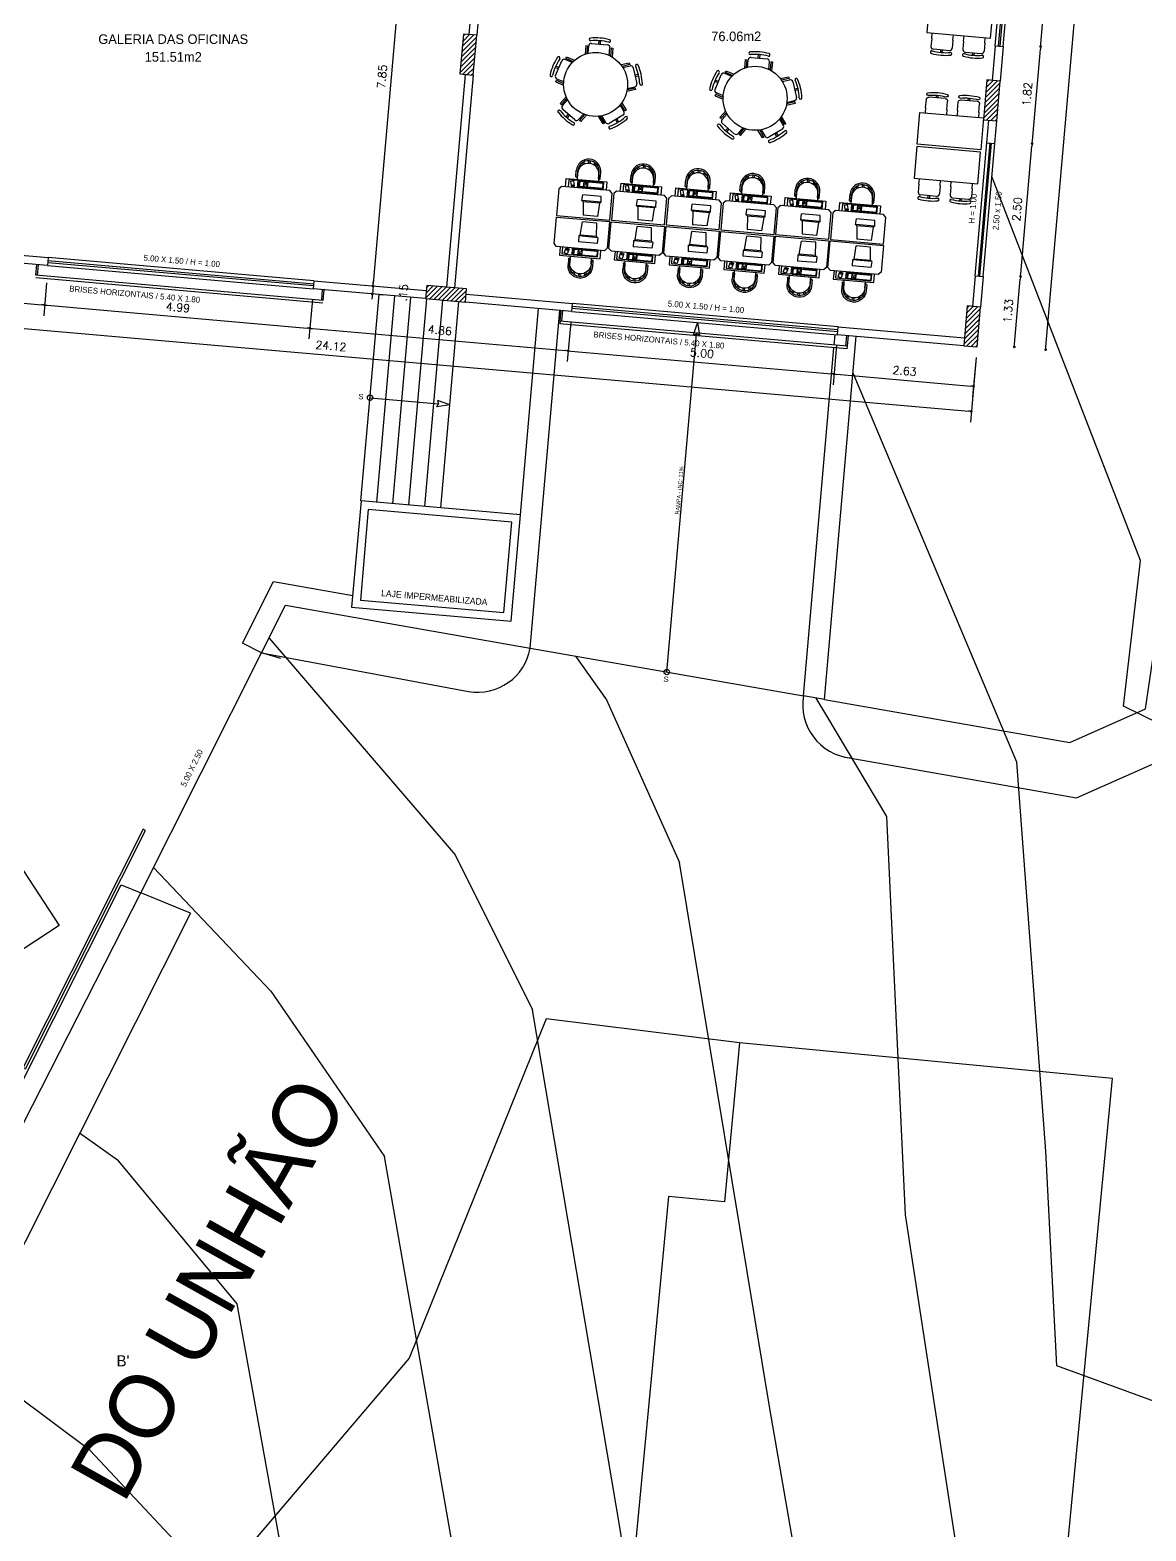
# Model space of a CAD drawing. Header units: millimetres. Extents: x 387 to 811, y 539 to 827.
# Drawn here: x 646.18 to 667.1, y 709.29 to 737.41 of the extents above; entities that cross this region are included whole.
import ezdxf
from ezdxf.enums import TextEntityAlignment as Align

# ---------------------------------------------------------------- set-up
doc = ezdxf.new("R2010")
doc.units = ezdxf.units.MM
doc.linetypes.add('DASHDOT', pattern=[1, 0.5, -0.25, 0, -0.25])
for name, color, linetype in [('12', 115, 'Continuous'), ('7', 8, 'Continuous'), ('cuvas de nível', 51, 'Continuous'), ('ESQUADRIAS', 6, 'Continuous'), ('LINHA DE CORTE', 1, 'DASHDOT'), ('LINHA FINA', 8, 'Continuous'), ('MOBILIARIO', 3, 'Continuous'), ('parede vista', 2, 'Continuous'), ('PAREDES EM CORTE', 5, 'Continuous'), ('pilar', 4, 'Continuous'), ('SIMBOLOS', 4, 'Continuous'), ('TEXTO', 4, 'Continuous'), ('TEXTO 1', 4, 'Continuous')]:
    doc.layers.add(name, color=color, linetype=linetype)
doc.styles.add('ROMANS', font='romans')
doc.dimstyles.new('Cotas_trabalho', dxfattribs={"dimtxt": 0.15, "dimasz": 0.05, "dimexe": 0.2, "dimexo": 0.2, "dimgap": 0.1, "dimtad": 1, "dimzin": 4, "dimdsep": 46, "dimtxsty": 'ROMANS', "dimblk": 'DOT', "dimcen": 0.5, "dimclrd": 256, "dimclre": 256, "dimclrt": 256, "dimadec": 0, "dimazin": 0, "dimtfac": 0.666667, "dimtmove": 2, "dimatfit": 0, "dimldrblk": 'DOT', "dimfxl": 1, "dimtolj": 1, "dimtzin": 4, "dimarcsym": 0})

# ---------------------------------------------------------------- blocks, each defined once
blk = doc.blocks.new('mesa para computador')
at = {"layer": 'MOBILIARIO'}
for p, q in [((678.044, -142.851), (677.929, -142.851)), ((678.116, -142.778), (678.116, -143.233)), ((678.252, -142.778), (678.116, -142.778)), ((678.128, -142.787), (678.128, -143.072)), ((678.223, -142.787), (678.128, -142.787)), ((678.223, -142.787), (678.223, -143.072)), ((678.25, -142.787), (678.231, -142.787)), ((678.231, -142.787), (678.231, -142.806)), ((678.25, -142.806), (678.231, -142.806)), ((678.231, -142.825), (678.231, -142.901)), ((678.25, -142.825), (678.231, -142.825)), ((678.25, -142.787), (678.25, -142.806)), ((678.25, -142.825), (678.25, -142.901)), ((678.484, -142.797), (678.374, -142.802)), ((678.374, -142.802), (678.374, -143.152)), ((678.374, -142.802), (678.374, -142.802)), ((678.484, -142.797), (678.484, -143.157)), ((678.484, -142.797), (678.504, -142.823)), ((678.504, -142.823), (678.504, -143.131)), ((678.504, -142.823), (678.754, -142.842)), ((678.754, -142.842), (678.754, -143.112)), ((677.729, -143.066), (677.778, -143.066)), ((677.729, -143.096), (677.778, -143.096)), ((677.76, -142.973), (677.797, -142.994)), ((677.778, -142.949), (677.812, -142.968)), ((678.044, -142.881), (677.929, -142.881)), ((677.977, -142.881), (678.095, -142.881)), ((678.223, -143.072), (678.128, -143.072)), ((678.128, -143.082), (678.128, -143.139)), ((678.147, -143.082), (678.128, -143.082)), ((678.147, -143.139), (678.128, -143.139)), ((678.128, -143.148), (678.128, -143.223)), ((678.223, -143.148), (678.128, -143.148)), ((678.147, -143.082), (678.147, -143.101)), ((678.166, -143.101), (678.147, -143.101)), ((678.147, -143.12), (678.147, -143.139)), ((678.166, -143.12), (678.147, -143.12)), ((678.166, -143.101), (678.166, -143.12)), ((678.185, -143.082), (678.185, -143.139)), ((678.223, -143.082), (678.185, -143.082)), ((678.223, -143.139), (678.185, -143.139)), ((678.223, -143.082), (678.223, -143.139)), ((678.223, -143.148), (678.223, -143.223)), ((678.25, -142.901), (678.231, -142.901)), ((678.231, -142.911), (678.231, -142.987)), ((678.25, -142.911), (678.231, -142.911)), ((678.25, -142.987), (678.231, -142.987)), ((678.231, -142.996), (678.231, -143.072)), ((678.25, -142.996), (678.231, -142.996)), ((678.25, -143.072), (678.231, -143.072)), ((678.231, -143.082), (678.231, -143.139)), ((678.25, -143.082), (678.231, -143.082)), ((678.25, -143.139), (678.231, -143.139)), ((678.231, -143.148), (678.231, -143.223)), ((678.25, -143.148), (678.231, -143.148)), ((678.25, -142.911), (678.25, -142.987)), ((678.25, -142.996), (678.25, -143.072)), ((678.25, -143.082), (678.25, -143.139)), ((678.25, -143.148), (678.25, -143.223)), ((678.484, -143.157), (678.374, -143.152)), ((678.374, -143.152), (678.374, -143.152)), ((678.484, -143.157), (678.504, -143.131)), ((678.504, -143.131), (678.754, -143.112)), ((677.76, -143.188), (677.797, -143.168)), ((677.778, -143.213), (677.812, -143.194)), ((678.044, -143.281), (677.929, -143.281)), ((678.044, -143.311), (677.929, -143.311)), ((677.977, -143.281), (678.095, -143.281)), ((678.252, -143.233), (678.116, -143.233)), ((678.223, -143.223), (678.128, -143.223)), ((678.226, -143.316), (678.13, -143.342)), ((678.13, -143.342), (678.145, -143.4)), ((678.145, -143.4), (678.242, -143.374)), ((678.213, -143.382), (678.197, -143.324)), ((678.231, -143.335), (678.202, -143.343)), ((678.208, -143.362), (678.237, -143.354)), ((678.242, -143.374), (678.226, -143.316)), ((678.226, -143.316), (678.226, -143.316)), ((678.25, -143.223), (678.231, -143.223))]:
    blk.add_line(p, q, dxfattribs=at)
for points in [[(678.252, -143.485), (678.095, -143.485), (678.095, -142.723), (678.252, -142.723)], [(678.252, -143.258), (678.116, -143.258), (678.116, -143.438), (678.252, -143.438)]]:
    blk.add_lwpolyline(points, dxfattribs=at)
blk.add_lwpolyline([(678.302, -143.604), (678.802, -143.604), (678.802, -142.604), (678.302, -142.604), (678.252, -142.654), (678.252, -143.554)], close=True, dxfattribs=at)
for centre, radius, start, end in [((677.929, -143.081), 0.23, 90, 270), ((678.044, -142.866), 0.015, 270, 90), ((677.929, -143.081), 0.2, 90, 270), ((677.977, -143.081), 0.2, 90, 270), ((678.044, -143.296), 0.015, 270, 90)]:
    blk.add_arc(centre, radius, start, end, dxfattribs=at)
blk = doc.blocks.new('mesa redonda da biblioteca')
at = {"layer": 'MOBILIARIO'}
for p, q in [((1159.3, -112.562), (1159.543, -112.386)), ((1159.409, -112.483), (1159.37, -112.43)), ((1159.433, -112.465), (1159.395, -112.412)), ((1159.697, -112.513), (1159.612, -112.397)), ((1159.633, -112.382), (1159.657, -112.365)), ((1159.695, -112.51), (1159.715, -112.495)), ((1160.038, -112.518), (1160.12, -112.406)), ((1160.075, -112.374), (1160.099, -112.392)), ((1160.19, -112.395), (1160.432, -112.571)), ((1160.299, -112.474), (1160.337, -112.421)), ((1160.323, -112.492), (1160.362, -112.439)), ((1159.244, -112.664), (1159.269, -112.647)), ((1159.37, -112.744), (1159.289, -112.632)), ((1159.367, -112.748), (1159.351, -112.76)), ((1160.034, -112.517), (1160.017, -112.505)), ((1160.359, -112.758), (1160.443, -112.641)), ((1160.361, -112.755), (1160.381, -112.769)), ((1160.464, -112.656), (1160.488, -112.674)), ((1159.115, -113.088), (1159.106, -113.059)), ((1159.256, -113.068), (1159.249, -113.045)), ((1160.46, -113.079), (1160.466, -113.06)), ((1159.133, -113.303), (1159.07, -113.323)), ((1159.142, -113.332), (1159.08, -113.352)), ((1159.184, -113.46), (1159.091, -113.175)), ((1159.26, -113.067), (1159.123, -113.112)), ((1160.46, -113.084), (1160.591, -113.127)), ((1160.623, -113.19), (1160.531, -113.475)), ((1160.582, -113.318), (1160.644, -113.338)), ((1160.608, -113.074), (1160.599, -113.103)), ((1159.378, -113.449), (1159.247, -113.492)), ((1159.264, -113.544), (1159.255, -113.516)), ((1159.381, -113.453), (1159.388, -113.473)), ((1160.334, -113.464), (1160.327, -113.488)), ((1160.331, -113.463), (1160.468, -113.507)), ((1160.46, -113.531), (1160.451, -113.559)), ((1160.572, -113.347), (1160.635, -113.367)), ((1159.627, -113.798), (1159.597, -113.798)), ((1159.652, -113.658), (1159.627, -113.658)), ((1159.652, -113.654), (1159.652, -113.798)), ((1160.002, -113.848), (1159.702, -113.848)), ((1159.837, -113.848), (1159.837, -113.913)), ((1159.867, -113.848), (1159.867, -113.913)), ((1160.052, -113.659), (1160.052, -113.798)), ((1160.056, -113.658), (1160.077, -113.658)), ((1160.107, -113.798), (1160.077, -113.798))]:
    blk.add_line(p, q, dxfattribs=at)
for points in [[(1159.633, -112.382), (1159.723, -112.507)], [(1159.657, -112.365), (1159.755, -112.5)], [(1160.075, -112.374), (1159.981, -112.503)], [(1160.099, -112.392), (1160.013, -112.511)], [(1159.244, -112.664), (1159.338, -112.794)], [(1159.269, -112.647), (1159.355, -112.766)], [(1160.464, -112.656), (1160.373, -112.78)], [(1160.488, -112.674), (1160.389, -112.809)], [(1159.106, -113.059), (1159.265, -113.008)], [(1159.115, -113.088), (1159.262, -113.04)], [(1160.608, -113.074), (1160.456, -113.025)], [(1160.599, -113.103), (1160.459, -113.057)], [(1159.255, -113.516), (1159.395, -113.47)], [(1159.264, -113.544), (1159.416, -113.495)], [(1160.451, -113.559), (1160.291, -113.508)], [(1160.46, -113.531), (1160.314, -113.483)], [(1159.597, -113.798), (1159.597, -113.63)], [(1159.627, -113.798), (1159.627, -113.644)], [(1160.077, -113.798), (1160.077, -113.65)], [(1160.107, -113.798), (1160.107, -113.638)]]:
    blk.add_lwpolyline(points, dxfattribs=at)
blk.add_circle((1159.86, -113.091), 0.6, dxfattribs=at)
for centre, radius, start, end in [((1159.236, -112.516), 0.025, 136.3399, 316.3399), ((1159.941, -113.189), 1, 115.6601, 136.3399), ((1159.941, -113.189), 0.95, 115.6601, 136.3399), ((1159.519, -112.31), 0.025, 295.6601, 115.6601), ((1159.572, -112.426), 0.05, 36, 126), ((1160.16, -112.436), 0.05, 54, 144), ((1160.213, -112.32), 0.025, 64.3399, 244.3399), ((1159.791, -113.199), 0.95, 43.6601, 64.3399), ((1159.791, -113.199), 1, 43.6601, 64.3399), ((1159.329, -112.603), 0.05, 126, 216), ((1160.403, -112.612), 0.05, 324, 54), ((1160.497, -112.525), 0.025, 223.6601, 43.6601), ((1159.012, -113.174), 0.025, 7.6601, 187.6601), ((1159.978, -113.044), 1, 187.6601, 208.3399), ((1159.978, -113.044), 0.95, 187.6601, 208.3399), ((1159.139, -113.159), 0.05, 108, 198), ((1159.736, -113.059), 0.95, 331.6601, 352.3399), ((1160.576, -113.174), 0.05, 342, 72), ((1159.736, -113.059), 1, 331.6601, 352.3399), ((1160.702, -113.189), 0.025, 352.3399, 172.3399), ((1159.12, -113.507), 0.025, 208.3399, 28.3399), ((1159.231, -113.444), 0.05, 198, 288), ((1160.483, -113.46), 0.05, 252, 342), ((1160.594, -113.522), 0.025, 151.6601, 331.6601), ((1159.702, -113.798), 0.05, 180, 270), ((1159.677, -113.923), 0.025, 79.6601, 259.6601), ((1159.852, -112.964), 0.95, 259.6601, 280.3399), ((1160.002, -113.798), 0.05, 270, 0), ((1160.027, -113.923), 0.025, 280.3399, 100.3399), ((1159.852, -112.964), 1, 259.6601, 280.3399)]:
    blk.add_arc(centre, radius, start, end, dxfattribs=at)
blk = doc.blocks.new('mesa da biblioteca')
at = {"layer": 'MOBILIARIO'}
for p, q in [((1161.278, -103.16), (1161.232, -103.16)), ((1161.278, -103.19), (1161.232, -103.19)), ((1161.278, -103.325), (1161.278, -103.025)), ((1161.478, -102.975), (1161.328, -102.975)), ((1161.478, -103.375), (1161.328, -103.375)), ((1161.278, -103.76), (1161.232, -103.76)), ((1161.278, -103.625), (1161.278, -103.925)), ((1161.478, -103.575), (1161.328, -103.575)), ((1161.278, -103.79), (1161.232, -103.79)), ((1161.478, -103.975), (1161.328, -103.975))]:
    blk.add_line(p, q, dxfattribs=at)
blk.add_lwpolyline([(1161.578, -104.075), (1162.178, -104.075), (1162.178, -102.875), (1161.578, -102.875)], close=True, dxfattribs=at)
for points in [[(1161.478, -102.975), (1161.578, -102.975)], [(1161.478, -103.375), (1161.578, -103.375)], [(1161.478, -103.575), (1161.578, -103.575)], [(1161.478, -103.975), (1161.578, -103.975)]]:
    blk.add_lwpolyline(points, dxfattribs=at)
for centre, radius, start, end in [((1162.181, -103.175), 1, 169.6601, 190.3399), ((1161.222, -103), 0.025, 349.6601, 169.6601), ((1162.181, -103.175), 0.95, 169.6601, 190.3399), ((1161.328, -103.025), 0.05, 90, 180), ((1161.222, -103.35), 0.025, 190.3399, 10.3399), ((1161.328, -103.325), 0.05, 180, 270), ((1162.181, -103.775), 1, 169.6601, 190.3399), ((1161.222, -103.6), 0.025, 349.6601, 169.6601), ((1162.181, -103.775), 0.95, 169.6601, 190.3399), ((1161.328, -103.625), 0.05, 90, 180), ((1161.222, -103.95), 0.025, 190.3399, 10.3399), ((1161.328, -103.925), 0.05, 180, 270)]:
    blk.add_arc(centre, radius, start, end, dxfattribs=at)
blk = doc.blocks.new('_DOT')
at = {"color": 0, "linetype": 'ByBlock'}
blk.add_line((-0.5, 0), (-1, 0), dxfattribs=at)
at = {"color": 0, "linetype": 'ByBlock', "const_width": 0.5}
blk.add_lwpolyline([(-0.25, 0, 1), (0.25, 0, 1)], format="xyb", close=True, dxfattribs=at)
blk = doc.blocks.new('*D230')
at = {"lineweight": -2}
blk.add_line((664.635, 731.524), (664.742, 732.744), dxfattribs=at)
at = {"layer": 'Defpoints', "color": 0}
for p in [(664.747, 732.794, 54), (664.747, 732.794), (664.631, 731.474, 54)]:
    blk.add_point(p, dxfattribs=at)
at = {"lineweight": -2, "xscale": 0.05, "yscale": 0.05, "zscale": 0.05}
for p, rotation in [((664.747, 732.794), 85.00000000010586), ((664.631, 731.474), 265.0000000001058)]:
    blk.add_blockref('_DOT', p, dxfattribs=dict(at, rotation=rotation))
at = {"insert": (664.514, 732.149), "char_height": 0.15, "attachment_point": 5, "rotation": 85, "style": 'ROMANS'}
blk.add_mtext('\\A1;1.33', dxfattribs=at)
blk = doc.blocks.new('*D231')
at = {"lineweight": -2}
blk.add_line((664.751, 732.844), (664.96, 735.235), dxfattribs=at)
at = {"layer": 'Defpoints', "color": 0}
for p in [(664.964, 735.284, 54), (664.964, 735.284), (664.747, 732.794, 54)]:
    blk.add_point(p, dxfattribs=at)
at = {"lineweight": -2, "xscale": 0.05, "yscale": 0.05, "zscale": 0.05}
for p, rotation in [((664.964, 735.284), 85.00000000010483), ((664.747, 732.794), 265.0000000001048)]:
    blk.add_blockref('_DOT', p, dxfattribs=dict(at, rotation=rotation))
at = {"insert": (664.681, 734.054), "char_height": 0.15, "attachment_point": 5, "rotation": 85, "style": 'ROMANS'}
blk.add_mtext('\\A1;2.50', dxfattribs=at)
blk = doc.blocks.new('*D232')
at = {"lineweight": -2}
blk.add_line((664.969, 735.334), (665.119, 737.053), dxfattribs=at)
at = {"layer": 'Defpoints', "color": 0}
for p in [(665.123, 737.103, 54), (665.123, 737.103), (664.964, 735.284, 54)]:
    blk.add_point(p, dxfattribs=at)
at = {"lineweight": -2, "xscale": 0.05, "yscale": 0.05, "zscale": 0.05}
for p, rotation in [((665.123, 737.103), 85.00000000010483), ((664.964, 735.284), 265.0000000001048)]:
    blk.add_blockref('_DOT', p, dxfattribs=dict(at, rotation=rotation))
at = {"insert": (664.87, 736.209), "char_height": 0.15, "attachment_point": 5, "rotation": 85, "style": 'ROMANS'}
blk.add_mtext('\\A1;1.82', dxfattribs=at)
blk = doc.blocks.new('*D233')
at = {"lineweight": -2}
blk.add_line((665.128, 737.152), (665.468, 741.038), dxfattribs=at)
at = {"layer": 'Defpoints', "color": 0}
for p in [(665.472, 741.087, 54), (665.472, 741.087), (665.123, 737.103, 54)]:
    blk.add_point(p, dxfattribs=at)
at = {"lineweight": -2, "xscale": 0.05, "yscale": 0.05, "zscale": 0.05}
for p, rotation in [((665.472, 741.087), 85.00000000010483), ((665.123, 737.103), 265.0000000001048)]:
    blk.add_blockref('_DOT', p, dxfattribs=dict(at, rotation=rotation))
at = {"insert": (665.123, 739.11), "char_height": 0.15, "attachment_point": 5, "rotation": 85, "style": 'ROMANS'}
blk.add_mtext('\\A1;4.00', dxfattribs=at)
blk = doc.blocks.new('*D237')
at = {"lineweight": -2}
blk.add_line((665.223, 731.474), (666.521, 746.317), dxfattribs=at)
at = {"layer": 'Defpoints', "color": 0}
for p in [(666.525, 746.367, 54), (666.525, 746.367), (665.218, 731.424, 54)]:
    blk.add_point(p, dxfattribs=at)
at = {"lineweight": -2, "xscale": 0.05, "yscale": 0.05, "zscale": 0.05000000000001137}
for p, rotation in [((666.525, 746.367), 84.99999999999663), ((665.218, 731.424), 264.9999999999966)]:
    blk.add_blockref('_DOT', p, dxfattribs=dict(at, rotation=rotation))
at = {"insert": (665.697, 738.91), "char_height": 0.15, "attachment_point": 5, "rotation": 85, "style": 'ROMANS'}
blk.add_mtext('\\A1;15.00', dxfattribs=at)
blk = doc.blocks.new('*D249')
at = {"lineweight": -2}
for p, q in [((653.292, 740.385), (652.617, 732.665)), ((652.812, 732.597), (652.812, 732.597))]:
    blk.add_line(p, q, dxfattribs=at)
at = {"layer": 'Defpoints', "color": 0}
for p in [(653.297, 740.435, 54), (652.612, 732.615, 54.001), (652.612, 732.615)]:
    blk.add_point(p, dxfattribs=at)
at = {"lineweight": -2, "xscale": 0.05, "yscale": 0.05, "zscale": 0.05}
for p, rotation in [((653.297, 740.435), 85.00000000000018), ((652.612, 732.615), 265.0000000000002)]:
    blk.add_blockref('_DOT', p, dxfattribs=dict(at, rotation=rotation))
at = {"insert": (652.78, 736.54), "char_height": 0.15, "attachment_point": 5, "rotation": 85, "style": 'ROMANS'}
blk.add_mtext('\\A1;7.85', dxfattribs=at)
blk = doc.blocks.new('*D250')
at = {"lineweight": -2}
for p, q in [((652.617, 732.665), (652.621, 732.714)), ((652.595, 732.416), (652.591, 732.366)), ((652.612, 732.615), (652.599, 732.465)), ((652.743, 732.453), (652.799, 732.448)), ((652.812, 732.597), (652.812, 732.597))]:
    blk.add_line(p, q, dxfattribs=at)
at = {"layer": 'Defpoints', "color": 0}
for p in [(652.543, 732.47, 54), (652.599, 732.465), (652.612, 732.615, 54.001)]:
    blk.add_point(p, dxfattribs=at)
at = {"lineweight": -2, "xscale": 0.05, "yscale": 0.05, "zscale": 0.05}
for p, rotation in [((652.599, 732.465), 85.00000000000021), ((652.612, 732.615), 265.0000000000002)]:
    blk.add_blockref('_DOT', p, dxfattribs=dict(at, rotation=rotation))
at = {"insert": (653.179, 732.49), "char_height": 0.15, "attachment_point": 5, "rotation": 85, "style": 'ROMANS'}
blk.add_mtext('\\A1;.15', dxfattribs=at)
blk = doc.blocks.new('*D263')
at = {"lineweight": -2}
for p, q in [((639.876, 733.253), (639.822, 732.638)), ((639.889, 732.833), (646.407, 732.263)), ((646.493, 732.674), (646.439, 732.059))]:
    blk.add_line(p, q, dxfattribs=at)
at = {"layer": 'Defpoints', "color": 0}
for p in [(639.893, 733.452, 54), (646.51, 732.873, 54.001), (646.456, 732.258)]:
    blk.add_point(p, dxfattribs=at)
at = {"lineweight": -2, "xscale": 0.05, "yscale": 0.05, "zscale": 0.05}
for p, rotation in [((639.839, 732.837), 174.9999808156797), ((646.456, 732.258), 354.9999808156797)]:
    blk.add_blockref('_DOT', p, dxfattribs=dict(at, rotation=rotation))
at = {"insert": (643.163, 732.722), "char_height": 0.15, "attachment_point": 5, "rotation": 355, "style": 'ROMANS'}
blk.add_mtext('\\A1;6.64', dxfattribs=at)
blk = doc.blocks.new('*D264')
at = {"lineweight": -2}
for p, q in [((646.493, 732.674), (646.439, 732.059)), ((646.506, 732.254), (651.377, 731.828)), ((651.474, 732.363), (651.409, 731.624))]:
    blk.add_line(p, q, dxfattribs=at)
at = {"layer": 'Defpoints', "color": 0}
for p in [(646.51, 732.873, 54.001), (651.491, 732.562, 54.001), (651.426, 731.823)]:
    blk.add_point(p, dxfattribs=at)
at = {"lineweight": -2, "xscale": 0.05, "yscale": 0.05, "zscale": 0.05}
for p, rotation in [((646.456, 732.258), 174.9999808156767), ((651.426, 731.823), 354.9999808156767)]:
    blk.add_blockref('_DOT', p, dxfattribs=dict(at, rotation=rotation))
at = {"insert": (648.957, 732.215), "char_height": 0.15, "attachment_point": 5, "rotation": 355, "style": 'ROMANS'}
blk.add_mtext('\\A1;4.99', dxfattribs=at)
blk = doc.blocks.new('*D265')
at = {"lineweight": -2}
for p, q in [((651.474, 732.363), (651.409, 731.624)), ((656.318, 731.939), (656.253, 731.2)), ((651.476, 731.819), (656.221, 731.404))]:
    blk.add_line(p, q, dxfattribs=at)
at = {"layer": 'Defpoints', "color": 0}
for p in [(651.491, 732.562, 54.001), (656.335, 732.139, 54), (656.27, 731.4)]:
    blk.add_point(p, dxfattribs=at)
at = {"lineweight": -2, "xscale": 0.05, "yscale": 0.05, "zscale": 0.05}
for p, rotation in [((651.426, 731.823), 174.9999808156767), ((656.27, 731.4), 354.9999808156767)]:
    blk.add_blockref('_DOT', p, dxfattribs=dict(at, rotation=rotation))
at = {"insert": (653.864, 731.786), "char_height": 0.15, "attachment_point": 5, "rotation": 355, "style": 'ROMANS'}
blk.add_mtext('\\A1;4.86', dxfattribs=at)
blk = doc.blocks.new('*D266')
at = {"lineweight": -2}
for p, q in [((656.318, 731.939), (656.253, 731.2)), ((656.32, 731.395), (661.202, 730.968)), ((661.299, 731.504), (661.234, 730.765))]:
    blk.add_line(p, q, dxfattribs=at)
at = {"layer": 'Defpoints', "color": 0}
for p in [(656.335, 732.139, 54), (661.316, 731.703, 54), (661.251, 730.964)]:
    blk.add_point(p, dxfattribs=at)
at = {"lineweight": -2, "xscale": 0.05, "yscale": 0.05, "zscale": 0.05}
for p, rotation in [((656.27, 731.4), 174.9999808156767), ((661.251, 730.964), 354.9999808156767)]:
    blk.add_blockref('_DOT', p, dxfattribs=dict(at, rotation=rotation))
at = {"insert": (658.776, 731.356), "char_height": 0.15, "attachment_point": 5, "rotation": 355, "style": 'ROMANS'}
blk.add_mtext('\\A1;5.00', dxfattribs=at)
blk = doc.blocks.new('*D267')
at = {"lineweight": -2}
for p, q in [((661.299, 731.504), (661.234, 730.765)), ((663.914, 731.275), (663.849, 730.536)), ((661.301, 730.96), (663.817, 730.739))]:
    blk.add_line(p, q, dxfattribs=at)
at = {"layer": 'Defpoints', "color": 0}
for p in [(661.316, 731.703, 54), (663.931, 731.474, 54), (663.866, 730.735)]:
    blk.add_point(p, dxfattribs=at)
at = {"lineweight": -2, "xscale": 0.05, "yscale": 0.05, "zscale": 0.05}
for p, rotation in [((661.251, 730.964), 174.9999808156767), ((663.866, 730.735), 354.9999808156767)]:
    blk.add_blockref('_DOT', p, dxfattribs=dict(at, rotation=rotation))
at = {"insert": (662.574, 731.024), "char_height": 0.15, "attachment_point": 5, "rotation": 355, "style": 'ROMANS'}
blk.add_mtext('\\A1;2.63', dxfattribs=at)
blk = doc.blocks.new('*D268')
at = {"lineweight": -2}
for p, q in [((639.88, 733.377), (639.775, 732.169)), ((639.842, 732.363), (663.775, 730.27)), ((663.914, 731.275), (663.808, 730.066))]:
    blk.add_line(p, q, dxfattribs=at)
at = {"layer": 'Defpoints', "color": 0}
for p in [(639.898, 733.577, 54), (663.931, 731.474, 54), (663.825, 730.265)]:
    blk.add_point(p, dxfattribs=at)
at = {"lineweight": -2, "xscale": 0.05, "yscale": 0.05, "zscale": 0.05}
for p, rotation in [((639.792, 732.368), 175.0000000000004), ((663.825, 730.265), 355.0000000000004)]:
    blk.add_blockref('_DOT', p, dxfattribs=dict(at, rotation=rotation))
at = {"insert": (651.824, 731.491), "char_height": 0.15, "attachment_point": 5, "rotation": 355, "style": 'ROMANS'}
blk.add_mtext('\\A1;24.12', dxfattribs=at)

msp = doc.modelspace()

# ---------------------------------------------------------------- hatches: boundary and pattern name
at = {"layer": 'pilar'}
h = msp.add_hatch(dxfattribs=at)
h.set_pattern_fill('ANSI31', color=8, scale=0.5, style=0)
h.set_pattern_definition([(45, (-462.89286, 843.48427), (-0.0441941738, 0.0441941738), [])])
h.paths.add_polyline_path([(654.554, 737.314), (654.305, 737.336), (654.24, 736.588), (654.489, 736.567)])
h = msp.add_hatch(dxfattribs=at)
h.set_pattern_fill('ANSI31', color=8, scale=0.5, style=0)
h.set_pattern_definition([(45, (-453.08034, 842.62579), (-0.0441941738, 0.0441941738), [])])
h.paths.add_polyline_path([(664.367, 736.455), (664.118, 736.477), (664.052, 735.73), (664.301, 735.708)])
h = msp.add_hatch(dxfattribs=at)
h.set_pattern_fill('ANSI31', color=8, scale=0.5, style=0)
h.set_pattern_definition([(45, (-453.49436, 837.89356), (-0.0441941738, 0.0441941738), [])])
h.paths.add_polyline_path([(653.617, 732.627), (653.596, 732.378), (654.343, 732.313), (654.364, 732.562)])
h = msp.add_hatch(dxfattribs=at)
h.set_pattern_fill('ANSI31', color=8, scale=0.5, style=0)
h.set_pattern_definition([(45, (-453.45078, 838.391656), (-0.0441941738, 0.0441941738), [])])
h.paths.add_polyline_path([(663.996, 732.221), (663.747, 732.243), (663.682, 731.496), (663.931, 731.474)])

# ---------------------------------------------------------------- linework, layer by layer
at = {"color": 2}
msp.add_line((664.006, 734.052, 54), (664.006, 734.052, 54), dxfattribs=at)
at = {"layer": '12'}
for p, q in [((650.882, 725.632, 54), (650.524, 725.74, 70.832)), ((650.524, 725.74, 98.996), (654.4, 725.017, 137.341)), ((665.798, 723.023, 54), (667.998, 724.003, 54)), ((661.427, 723.795, 54.33), (665.798, 723.023, 54)), ((649.189, 720.864, 102.307), (648.261, 721.244, 98.996)), ((649.189, 720.864, 102.307), (645.188, 712.913, 102.14))]:
    msp.add_line(p, q, dxfattribs=at)
at = {"layer": '12', "elevation": 54}
msp.add_lwpolyline([(661.073, 724.865), (665.67, 724.061), (667.089, 724.693), (670.177, 745.583)], dxfattribs=at)
at = {"layer": '12'}
msp.add_polyline3d([(659.478, 718.433, 118.9), (655.858, 718.883, 105.3), (653.288, 712.523, 105.24), (646.878, 704.993, 104.69), (651.598, 698.393, 104.85)], dxfattribs=at)
for centre, start, end in [((654.572, 726.002, 185.013), 260.079, 350.079), ((661.664, 724.766, 102.761), 170.3441, 263.6606)]:
    msp.add_arc(centre, 1, start, end, dxfattribs=at)
at = {"layer": '7'}
msp.add_polyline3d([(666.468, 717.763, 118.84), (659.478, 718.433, 118.9), (659.198, 715.453, 118.35), (658.148, 715.553, 117.96), (656.558, 698.793, 117.8), (655.258, 698.913, 117.81), (654.908, 695.143, 118.6), (664.268, 694.783, 118.7)], close=True, dxfattribs=at)
at = {"layer": 'cuvas de nível'}
for points in [[(677.714, 693.215, 108), (675.308, 699.433, 108), (673.118, 709.233, 108), (671.868, 716.263, 108), (671.508, 719.623, 108), (671.728, 722.263, 108), (666.678, 724.743, 108), (666.998, 727.473, 108), (664.21, 734.666, 108)], [(673.642, 693.215, 107), (673.258, 694.673, 107), (671.288, 705.283, 107), (670.408, 707.703, 107), (670.628, 710.483, 107), (665.428, 712.383, 107), (665.218, 716.403, 107), (664.678, 723.693, 107), (661.608, 730.979, 107)], [(650.662, 726.015, 104), (654.148, 721.953, 104), (655.598, 719.053, 104)], [(656.405, 725.681, 105), (656.988, 724.863, 105), (658.358, 721.813, 105)], [(669.901, 693.215, 106), (669.528, 694.823, 106), (669.238, 698.483, 106), (669.678, 702.873, 106), (664.778, 703.893, 106), (663.608, 708.573, 106), (662.588, 715.213, 106), (662.238, 722.673, 106), (661.118, 724.563, 106), (660.917, 724.892, 106)], [(649.607, 693.215, 101), (649.538, 693.603, 101), (648.818, 702.953, 101), (649.588, 707.463, 101), (648.978, 709.013, 101), (647.308, 710.793, 101), (643.788, 713.423, 101), (640.568, 714.803, 101), (630.378, 719.933, 101), (628.458, 721.563, 101), (627.316, 723.296, 101)], [(648.498, 721.716, 103), (650.698, 719.403, 103), (652.828, 716.303, 103)], [(664.22, 693.215, 105), (661.868, 701.093, 105), (660.048, 711.583, 105), (658.358, 721.813, 105)], [(660.773, 693.215, 104), (658.808, 699.103, 104), (657.248, 709.283, 104), (655.598, 719.053, 104)], [(650.068, 713.543, 102), (647.838, 716.223, 102), (647.113, 716.739, 102)], [(657.205, 693.215, 103), (655.748, 697.123, 103), (654.458, 706.983, 103), (652.828, 716.303, 103)], [(653.477, 693.215, 102), (652.678, 695.133, 102), (651.658, 704.683, 102), (650.068, 713.543, 102)]]:
    msp.add_polyline3d(points, dxfattribs=at)
at = {"layer": 'ESQUADRIAS'}
for p, q in [((664.334, 737.11, 54), (664.682, 741.095, 54)), ((664.364, 737.108, 54), (664.712, 741.093, 54)), ((663.957, 732.802, 54), (664.175, 735.292, 54)), ((663.987, 732.799, 54), (664.205, 735.29, 54)), ((646.515, 733.058, 54.001), (651.496, 732.622, 54.001)), ((651.499, 732.652, 54.001), (646.518, 733.088, 54.001)), ((651.669, 732.296, 54.001), (646.289, 732.767, 54.001)), ((651.673, 732.346, 54.001), (646.293, 732.816, 54.001)), ((656.34, 732.198, 54), (661.321, 731.763, 54)), ((661.324, 731.792, 54), (656.343, 732.228, 54)), ((656.118, 731.957, 54), (656.114, 731.907, 54)), ((661.493, 731.436, 54), (656.114, 731.907, 54)), ((661.498, 731.486, 54), (656.118, 731.957, 54)), ((661.498, 731.486, 54), (661.493, 731.436, 54))]:
    msp.add_line(p, q, dxfattribs=at)
at = {"layer": 'ESQUADRIAS', "elevation": 96.112}
msp.add_lwpolyline([(646.055, 717.968), (646.098, 717.946), (648.345, 722.413), (648.301, 722.435)], close=True, dxfattribs=at)
at = {"layer": 'LINHA FINA'}
for p, q in [((659.298, 733.654, 54), (659.298, 733.654, 54)), ((652.385, 728.587, 99.97), (652.724, 732.455, 20.588)), ((652.684, 728.561, 99.97), (653.023, 732.428, 20.588)), ((652.983, 728.535, 99.97), (653.321, 732.402, 20.588)), ((653.282, 728.509, 99.97), (653.62, 732.376, 20.588)), ((653.581, 728.483, 99.97), (653.919, 732.35, 20.588)), ((653.88, 728.456, 99.97), (654.218, 732.324, 20.588)), ((648.261, 721.244, 100.556), (650.524, 725.74, 100.556)), ((648.261, 721.244, 98.996), (650.524, 725.74, 98.996)), ((655.557, 725.83, 100.556), (660.678, 724.934, 54))]:
    msp.add_line(p, q, dxfattribs=at)
at = {"layer": 'LINHA FINA', "elevation": 76.961}
msp.add_lwpolyline([(640.178, 719.085), (645.468, 722.558), (646.73, 720.635), (642.551, 717.891), (641.288, 719.814)], dxfattribs=at)
at = {"layer": 'MOBILIARIO'}
for p, q in [((655.374, 728.326, 99.97), (655.712, 732.193, 74.179)), ((655.557, 725.83, 183.897), (656.111, 732.158, 54)), ((661.073, 724.865, 103.108), (661.669, 731.672, 34.773)), ((661.253, 731.508, 36.773), (661.27, 731.707, 34.773)), ((660.678, 724.934, 102.761), (661.249, 731.458, 37.273)), ((650.524, 725.74, 122.59), (650.166, 725.92, 122.59)), ((661.073, 724.865, 54), (660.678, 724.934, 102.761)), ((647.89, 721.396, 98.996), (648.261, 721.244, 98.996))]:
    msp.add_line(p, q, dxfattribs=at)
at = {"layer": 'MOBILIARIO', "elevation": 99.97}
for points in [[(655.2, 726.333), (655.374, 728.326), (652.386, 728.587), (652.211, 726.595)], [(655.063, 726.496), (655.212, 728.189), (652.522, 728.425), (652.374, 726.731)]]:
    msp.add_lwpolyline(points, close=True, dxfattribs=at)
at = {"layer": 'MOBILIARIO'}
for points, elevation in [([(650.166, 725.92), (650.749, 727.077)], 122.59), ([(650.749, 727.077), (652.231, 726.818)], 100.556), ([(650.524, 725.74), (650.972, 726.632)], 122.59), ([(650.972, 726.632), (655.557, 725.83)], 100.556), ([(644.729, 715.115), (647.89, 721.396)], 98.996), ([(644.868, 714.598), (648.261, 721.244)], 98.996)]:
    msp.add_lwpolyline(points, dxfattribs=dict(at, elevation=elevation))
at = {"layer": 'parede vista'}
for p, q in [((664.274, 737.116, 54), (664.623, 741.1, 54)), ((664.423, 737.103, 54), (664.772, 741.087, 54)), ((663.897, 732.807, 54), (664.115, 735.298, 54)), ((664.047, 732.794, 54), (664.264, 735.284, 54)), ((646.51, 732.998, 54.001), (651.491, 732.562, 54.001)), ((651.504, 732.712, 54.001), (646.523, 733.148, 54.001)), ((656.335, 732.139, 54), (661.316, 731.703, 54)), ((661.329, 731.852, 54), (656.348, 732.288, 54))]:
    msp.add_line(p, q, dxfattribs=at)
for points, elevation in [([(646.293, 732.816), (646.311, 733.016)], 54.001), ([(646.323, 732.814), (646.341, 733.013)], 54.001), ([(651.66, 732.548), (651.643, 732.348)], 54.001), ([(651.69, 732.545), (651.673, 732.346)], 54.001), ([(656.118, 731.957), (656.136, 732.156)], 54), ([(656.148, 731.954), (656.166, 732.153)], 54), ([(661.485, 731.688), (661.468, 731.489)], 54), ([(661.515, 731.685), (661.498, 731.486)], 54)]:
    msp.add_lwpolyline(points, dxfattribs=dict(at, elevation=elevation))
at = {"layer": 'PAREDES EM CORTE'}
for p, q in [((654.448, 737.825, 54), (654.405, 737.327, 54)), ((654.598, 737.812, 54), (654.554, 737.313, 54)), ((664.274, 737.116, 54), (664.217, 736.468, 54)), ((664.274, 737.116, 54), (664.423, 737.103, 54)), ((664.423, 737.103, 54), (664.367, 736.455, 54)), ((654.34, 736.58, 54), (653.991, 732.595, 54)), ((654.489, 736.567, 54), (654.14, 732.582, 54)), ((644.419, 733.332, 54), (646.523, 733.148, 54)), ((646.51, 732.998, 54), (644.406, 733.182, 54)), ((646.523, 733.148, 54.001), (646.51, 732.998, 54)), ((651.504, 732.712, 54.001), (651.491, 732.562, 54)), ((651.504, 732.712, 54.001), (653.609, 732.528, 54.001)), ((653.596, 732.378, 54), (651.491, 732.562, 54)), ((654.356, 732.462, 54), (656.348, 732.288, 54)), ((656.335, 732.139, 54), (654.343, 732.313, 54)), ((661.329, 731.852, 54), (663.695, 731.645, 54)), ((663.682, 731.496, 54), (661.316, 731.703, 54))]:
    msp.add_line(p, q, dxfattribs=at)
at = {"layer": 'PAREDES EM CORTE', "elevation": 54}
for points in [[(656.335, 732.139), (656.348, 732.288)], [(661.316, 731.703), (661.329, 731.852)]]:
    msp.add_lwpolyline(points, dxfattribs=at)
at = {"layer": 'pilar'}
for p, q in [((664.115, 735.298, 54), (664.152, 735.721, 54)), ((664.264, 735.284, 54), (664.301, 735.708, 54)), ((664.115, 735.298, 54), (664.264, 735.284, 54)), ((663.897, 732.807, 54), (663.847, 732.234, 54)), ((663.897, 732.807, 54), (664.047, 732.794, 54)), ((664.047, 732.794, 54), (663.996, 732.221, 54))]:
    msp.add_line(p, q, dxfattribs=at)
at = {"layer": 'pilar', "elevation": 54}
for points in [[(654.554, 737.314), (654.305, 737.336), (654.24, 736.588), (654.489, 736.567)], [(664.367, 736.455), (664.118, 736.477), (664.052, 735.73), (664.301, 735.708)], [(654.343, 732.313), (654.364, 732.562), (653.617, 732.627), (653.596, 732.378)], [(663.996, 732.221), (663.747, 732.243), (663.682, 731.496), (663.931, 731.474)]]:
    msp.add_lwpolyline(points, close=True, dxfattribs=at)
at = {"layer": 'SIMBOLOS'}
msp.add_line((658.117, 725.382, 77.278), (658.672, 731.721, 10.566), dxfattribs=at)
for points, elevation in [([(658.691, 731.933), (658.611, 731.701), (658.672, 731.721)], 54), ([(658.691, 731.933), (658.729, 731.691), (658.672, 731.721)], 54), ([(654.049, 730.39), (653.817, 730.47), (653.837, 730.409)], 60.279), ([(654.049, 730.39), (653.807, 730.352), (653.837, 730.409)], 60.279)]:
    msp.add_lwpolyline(points, dxfattribs=dict(at, elevation=elevation))
for centre in [(652.555, 730.521, 60.279), (658.117, 725.382, 77.278)]:
    msp.add_circle(centre, 0.05, dxfattribs=at)
at = {"layer": 'TEXTO'}
msp.add_line((652.555, 730.521, 60.279), (653.837, 730.409, 60.279), dxfattribs=at)

# ---------------------------------------------------------------- block references
at = {"layer": 'MOBILIARIO'}
for name, p, rotation in [('mesa da biblioteca', (459.269, -410.829, 54), 84.99999999999999), ('mesa redonda da biblioteca', (1802.373, 522.644), 174.9999999999937), ('mesa redonda da biblioteca', (1805.362, 522.383), 174.9999999999937), ('mesa da biblioteca', (459.03, -413.559, 54), 84.99999999999999), ('mesa para computador', (858.272, 1397.641, 54), 265), ('mesa para computador', (859.298, 1397.551, 54), 265), ('mesa para computador', (860.324, 1397.462, 54), 265), ('mesa para computador', (861.35, 1397.372, 54), 265), ('mesa para computador', (862.376, 1397.282, 54), 265), ('mesa para computador', (863.402, 1397.192, 54), 265)]:
    msp.add_blockref(name, p, dxfattribs=dict(at, rotation=rotation))
at = {"layer": 'MOBILIARIO', "xscale": -1}
for name, p, rotation in [('mesa da biblioteca', (661.615, 1901.993, 54), 85.00000000000001), ('mesa para computador', (739.946, 45.173, 54), 265), ('mesa para computador', (740.973, 45.083, 54), 265), ('mesa para computador', (741.999, 44.993, 54), 265), ('mesa para computador', (743.025, 44.904, 54), 265), ('mesa para computador', (744.051, 44.814, 54), 265), ('mesa para computador', (745.077, 44.724, 54), 265)]:
    msp.add_blockref(name, p, dxfattribs=dict(at, rotation=rotation))

# ---------------------------------------------------------------- texts
at = {"layer": 'LINHA DE CORTE'}
msp.add_text("B'", height=0.21, dxfattribs=at).set_placement((647.925, 712.307, 64.5), align=Align.BOTTOM_CENTER)
at = {"layer": 'SIMBOLOS', "width": 1.1}
for p in [(652.381, 730.493, 60.279), (658.1, 725.197, 77.278)]:
    msp.add_text('S', height=0.1, rotation=355, dxfattribs=at).set_placement(p, align=Align.CENTER)
at = {"layer": 'TEXTO'}
for s, p in [('GALERIA DAS OFICINAS', (648.867, 737.241)), ('76.06m2', (659.419, 737.293)), ('151.51m2', (648.867, 736.908))]:
    msp.add_text(s, height=0.18, dxfattribs=at).set_placement(p, align=Align.MIDDLE_CENTER)
for s, rotation, p in [('2.50 x 1.50', 85, (664.31, 734.026, 54)), ('H = 1.00', 85, (663.852, 734.066, 54)), ('5.00 X 1.50 / H = 1.00', 355, (649.027, 733.084, 54.001)), ('BRISES HORIZONTAIS / 5.40 X 1.80', 355, (648.145, 732.462, 54.001)), ('5.00 X 1.50 / H = 1.00', 355, (658.852, 732.225, 54)), ('BRISES HORIZONTAIS / 5.40 X 1.80', 355, (657.97, 731.602, 54)), ('5.00 X 2.50', 64, (649.214, 723.582, 98.996))]:
    msp.add_text(s, height=0.11, rotation=rotation, dxfattribs=at).set_placement(p, align=Align.MIDDLE_CENTER)
msp.add_text('DO UNHÃO', height=1.2, rotation=60.6962, dxfattribs=at).set_placement((647.933, 709.775, 54))
at = {"layer": 'TEXTO 1'}
msp.add_text('RAMPA - INC: 11%', height=0.075, rotation=85, dxfattribs=at).set_placement((658.392, 728.78, 44.576), align=Align.CENTER)
msp.add_text('LAJE IMPERMEABILIZADA', height=0.12, rotation=355, dxfattribs=at).set_placement((653.76, 726.777, 99.97), align=Align.MIDDLE_CENTER)

# ---------------------------------------------------------------- dimensions: what is measured, and where the dimension line sits
for p1, p2, distance, picture, middle in [((665.218, 731.424, 218), (666.525, 746.367, 218), 0, '*D237', (665.697, 738.91, 164)), ((639.898, 733.577, 54), (663.931, 731.474, 54), -1.213, '*D268', (651.824, 731.491)), ((639.893, 733.452, 54), (646.51, 732.873, 54.001), -0.617, '*D263', (643.163, 732.722)), ((664.631, 731.474, 54), (664.747, 732.794, 54), 0, '*D230', (664.514, 732.149))]:
    dim = msp.add_aligned_dim(p1=p1, p2=p2, distance=distance, dimstyle='Cotas_trabalho')
    dim.commit()
    dim.dimension.update_dxf_attribs({"geometry": picture, "text_midpoint": middle})
for base, p1, p2, angle, picture, middle in [((665.472, 741.087), (665.123, 737.103, 54), (665.472, 741.087, 54), 265, '*D233', (665.123, 739.11)), ((652.612, 732.615), (653.297, 740.435, 54), (652.612, 732.615, 54.001), 85, '*D249', (652.78, 736.54)), ((665.1235, 737.1025), (664.9644, 735.2845, 54), (665.1235, 737.1025, 54), 265, '*D232', (664.8696, 736.2088)), ((664.964, 735.284), (664.747, 732.794, 54), (664.964, 735.284, 54), 265, '*D231', (664.681, 734.054)), ((651.426, 731.823), (646.51, 732.873, 54.001), (651.491, 732.562, 54.001), 175, '*D264', (648.957, 732.215)), ((652.599, 732.465), (652.612, 732.615, 54.001), (652.543, 732.47, 54), 85, '*D250', (653.179, 732.49)), ((656.27, 731.4), (651.491, 732.562, 54.001), (656.335, 732.139, 54), 175, '*D265', (653.864, 731.786)), ((661.251, 730.964), (656.335, 732.139, 54), (661.316, 731.703, 54), 175, '*D266', (658.776, 731.356)), ((663.866, 730.735), (661.316, 731.703, 54), (663.931, 731.474, 54), 175, '*D267', (662.574, 731.024))]:
    dim = msp.add_linear_dim(base=base, p1=p1, p2=p2, angle=angle, dimstyle='Cotas_trabalho')
    dim.commit()
    dim.dimension.update_dxf_attribs({"geometry": picture, "text_midpoint": middle})

doc.saveas('drawing.dxf')
